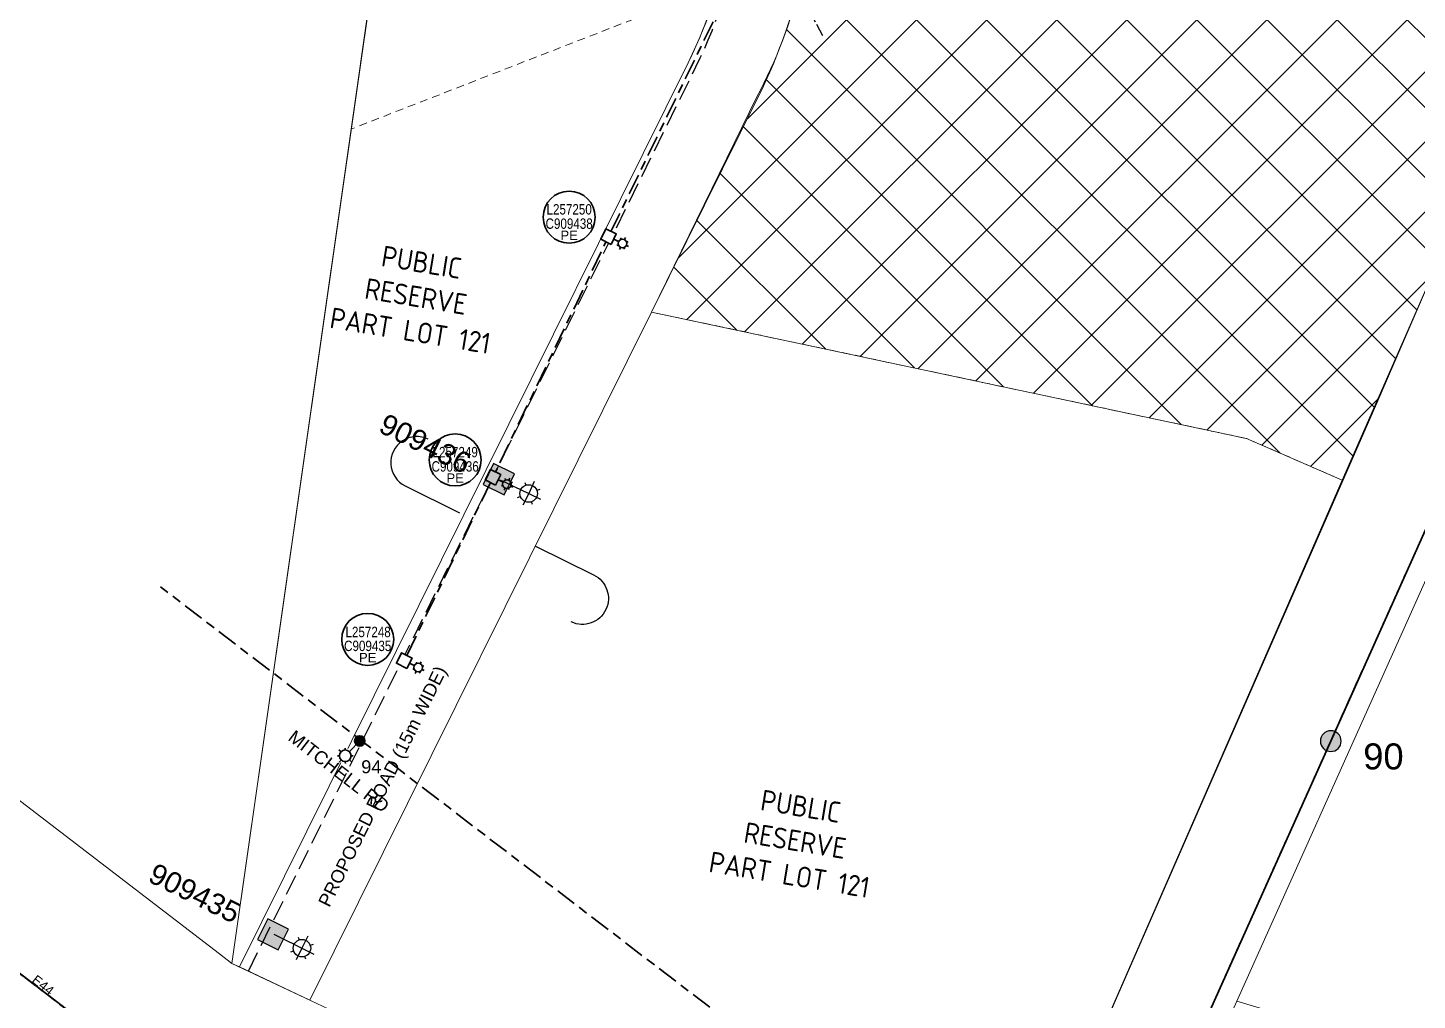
# Model space of a CAD drawing. Header units: metres. Extents: x 301573 to 309518, y 6281168 to 6284857.
# Drawn here: x 302623.2 to 302890.3, y 6282472.7 to 6282659.7 of the extents above; entities that cross this region are included whole.
import ezdxf
from ezdxf.enums import TextEntityAlignment as Align

# ---------------------------------------------------------------- set-up
doc = ezdxf.new("R2010")
doc.units = ezdxf.units.M
for name, pattern in [('Cable Exist OH', [1, 1, 0]), ('Cable Exist UG', [8.2, 4, -1.2, 1.8, -1.2]), ('Dash', [5, 3, -2]), ('DOT', [6.35, 0, -6.35]), ('IE Trench LV', [5.5, 4, -1.5]), ('PHANTOMX2', [5, 2.5, -0.5, 0.5, -0.5, 0.5, -0.5])]:
    doc.linetypes.add(name, pattern=pattern)
doc.layers.get('0').update_dxf_attribs({"color": 6})
doc.layers.add('_User Miscellaneous2', color=31, linetype='Continuous', lineweight=13, transparency=0.3)
doc.layers.add('_User Miscellaneous8', color=63, linetype='Continuous', lineweight=13, transparency=0.6)
for name, color, linetype, lineweight in [('_User_HV_Exist', 1, 'Continuous', 35), ('_User_LV_Exist', 5, 'Continuous', 35), ('_User_SL_Exist', 4, 'Continuous', 35), ('Cadastre Developer_SP_NEW', 70, 'Continuous', 15), ('Cadastre Land Parcels_SP_EXT', 95, 'Continuous', 15), ('Cadastre Roads_SP_EXT', 46, 'Continuous', 15), ('Cadastre Roads_SP_NEW', 42, 'Continuous', 15), ('Mains_HV_EXT', 13, 'Continuous', 25), ('Mains_LV_EXT', 163, 'Continuous', 25)]:
    doc.layers.add(name, color=color, linetype=linetype, lineweight=lineweight)
for name, color, linetype in [('Equip_SP_SL_EXT', 7, 'Continuous'), ('Notes', 7, 'Continuous'), ('OH_Details_SP_MISC', 7, 'Continuous'), ('Services_SP_NEW', 2, 'PHANTOMX2'), ('Services_SP_NEW_UG', 2, 'PHANTOMX2'), ('SupportsOH_SP_TR_HV_LV_SL_EXT', 7, 'Continuous'), ('SupportsUG_SP_LV_SL_NEW', 2, 'Continuous'), ('Trench_SP_NEW', 2, 'Continuous')]:
    doc.layers.add(name, color=color, linetype=linetype)
doc.styles.add('DevPlan', font='isocp.shx', dxfattribs={"height": 2})
doc.styles.add('ieISOCP', font='arial.ttf', dxfattribs={"height": 1.5})
doc.styles.add('POLE_LABEL', font='arial.ttf', dxfattribs={"height": 2})
doc.styles.add('SL_LABEL', font='arial.ttf', dxfattribs={"height": 2})
doc.styles.get("Standard").update_dxf_attribs({"font": 'arial.ttf'})

# ---------------------------------------------------------------- blocks, each defined once
blk = doc.blocks.new('POLE_EXT')
blk.add_hatch(color=256).paths.add_polyline_path([(-1, 0, 1), (1, 0, 1)])
blk.add_lwpolyline([(-1, 0, 1), (1, 0, 1)], format="xyb", close=True)
at = {"flags": 8}
blk.add_attdef('pNumber', text='', height=2, dxfattribs=at).set_placement((3, 2.5), align=Align.MIDDLE_CENTER)
at = {"style": 'POLE_LABEL', "flags": 9}
for tag, p in [('STRUCTURE_PLANT_NUMBER', (1.35, 0.03)), ('STREET_CODE', (1.35, -0.2))]:
    blk.add_attdef(tag, text='', height=0.2, dxfattribs=at).set_placement(p, align=Align.MIDDLE_LEFT)
at = {"flags": 9}
for tag, p in [('OWNED_BY', (1.35, -0.4)), ('SPECIAL_USE', (1.35, -0.8)), ('STATE', (1.35, -1)), ('cLV', (1.35, -1.4)), ('PARENT', (1.35, -0.6)), ('USAGE', (1.35, -1.2)), ('hDepth', (1.35, -1.6)), ('hDia', (1.35, -1.8)), ('cHV', (1.35, -2)), ('LBRACKET', (1.35, -2.2)), ('LExisting', (1.35, -2.4)), ('LANTNUMBER', (1.35, -2.6)), ('cLinedev', (1.35, -3.4)), ('pExisting', (1.35, -3.8)), ('LOther', (1.35, -2.8)), ('LRemove', (1.35, -3)), ('LEGEND', (1.35, -3.2)), ('LOCATION', (1.35, -3.6)), ('PFNUMBER', (1.35, -4)), ('pFooting', (1.35, -4.4)), ('pNew', (1.35, -4.6)), ('pRelocate', (1.35, -5)), ('pRemove', (1.35, -5.2)), ('pReplace', (1.35, -5.4)), ('NEWPFNUMBER', (1.35, -4.2)), ('pStay', (1.35, -5.6)), ('pType', (1.35, -5.8)), ('cspan', (1.35, -6)), ('STREETNAME', (1.35, -6.2)), ('SUBURB', (1.35, -6.4)), ('NOTES', (1.35, -6.6)), ('OPERATED_BY', (1.36, -7.01)), ('MAINTAINED_BY', (1.36, -6.81))]:
    blk.add_attdef(tag, text='', height=0.2, dxfattribs=at).set_placement(p, align=Align.MIDDLE_LEFT)
at = {"flags": 1}
blk.add_attdef('Z', (1.35, -7.33), '', height=0.2, dxfattribs=at)
blk = doc.blocks.new('*U270')
at = {"layer": 'Notes'}
h = blk.add_hatch(color=256, dxfattribs=at)
h.dxf.hatch_style = 1
h.paths.add_polyline_path([(-1.16, 1.14), (-1.16, -1.14), (1.12, -1.14), (1.12, 1.14)])
blk.add_lwpolyline([(-1.12, 1.12), (-1.12, -1.12), (1.12, -1.12), (1.12, 1.12)], close=True)
at = {"width": 0.9, "flags": 8}
blk.add_attdef('ASSET_NUM', text='', height=1.5, dxfattribs=at).set_placement((3.25, -15.05), align=Align.MIDDLE_LEFT)
at = {"flags": 1}
blk.add_attdef('Z', (-1.51, -17.91), '', height=0.15, rotation=270, dxfattribs=at)
at = {"flags": 9}
for tag, p in [('NOTES', (-1.25, -17.91)), ('SUBURB', (-1.1, -17.91)), ('STREETNAME', (-0.95, -17.91)), ('LOCATION', (-0.8, -17.91)), ('LEGEND', (-0.65, -17.91)), ('USAGE', (-0.5, -17.91)), ('STATE', (-0.35, -17.91)), ('OWNED_BY', (-0.2, -17.91)), ('COLUMN_TYPE', (-0.05, -17.91)), ('STREET_CODE', (0.1, -17.91)), ('STRUCTURE_PLANT_NUMBER', (0.27, -17.91))]:
    blk.add_attdef(tag, text='', height=0.15, rotation=270, dxfattribs=at).set_placement(p, align=Align.MIDDLE_LEFT)
blk = doc.blocks.new('*U271')
at = {"layer": 'Notes'}
h = blk.add_hatch(color=256, dxfattribs=at)
h.dxf.hatch_style = 1
h.paths.add_polyline_path([(-1.16, 1.14), (-1.16, -1.14), (1.12, -1.14), (1.12, 1.14)])
blk.add_lwpolyline([(-1.12, 1.12), (-1.12, -1.12), (1.12, -1.12), (1.12, 1.12)], close=True)
at = {"width": 0.9, "flags": 8}
blk.add_attdef('ASSET_NUM', text='', height=1.5, dxfattribs=at).set_placement((3.5, -0.38), align=Align.MIDDLE_LEFT)
at = {"flags": 1}
blk.add_attdef('Z', (-1.26, -3.24), '', height=0.15, rotation=270, dxfattribs=at)
at = {"flags": 9}
for tag, p in [('NOTES', (-1, -3.24)), ('SUBURB', (-0.85, -3.24)), ('STREETNAME', (-0.7, -3.24)), ('LOCATION', (-0.55, -3.24)), ('LEGEND', (-0.4, -3.24)), ('USAGE', (-0.25, -3.24)), ('STATE', (-0.1, -3.24)), ('OWNED_BY', (0.05, -3.24)), ('COLUMN_TYPE', (0.2, -3.24)), ('STREET_CODE', (0.35, -3.24)), ('STRUCTURE_PLANT_NUMBER', (0.52, -3.24))]:
    blk.add_attdef(tag, text='', height=0.15, rotation=270, dxfattribs=at).set_placement(p, align=Align.MIDDLE_LEFT)
blk = doc.blocks.new('*U258')
at = {"width": 0.9, "flags": 8}
blk.add_attdef('ASSET_NUM', text='', height=1.5, dxfattribs=at).set_placement((-5.54, -87.58), align=Align.MIDDLE_LEFT)
at = {"flags": 1}
blk.add_attdef('Z', (-10.31, -90.44), '', height=0.15, rotation=270, dxfattribs=at)
at = {"flags": 9}
for tag, p in [('NOTES', (-10.04, -90.44)), ('SUBURB', (-9.89, -90.44)), ('STREETNAME', (-9.74, -90.44)), ('LOCATION', (-9.59, -90.44)), ('LEGEND', (-9.44, -90.44)), ('USAGE', (-9.29, -90.44)), ('STATE', (-9.14, -90.44)), ('OWNED_BY', (-8.99, -90.44)), ('COLUMN_TYPE', (-8.84, -90.44)), ('STREET_CODE', (-8.69, -90.44)), ('STRUCTURE_PLANT_NUMBER', (-8.52, -90.44))]:
    blk.add_attdef(tag, text='', height=0.15, rotation=270, dxfattribs=at).set_placement(p, align=Align.MIDDLE_LEFT)
at = {"ltscale": 10}
blk.add_wipeout([(-1.12, -1.12), (-1.12, 1.12), (1.12, 1.12), (1.12, -1.12)], dxfattribs=at)
blk.add_lwpolyline([(-1.12, 1.12), (-1.12, -1.12), (1.12, -1.12), (1.12, 1.12)], close=True)
blk = doc.blocks.new('*U282')
at = {"flags": 9}
for tag, p in [('LANTNUMBER', (-1.4, 2.6)), ('LOUTREACH', (-1.4, 2.2)), ('LOUTREACHVOCAB', (-1.4, 2)), ('LRATECODE', (-1.4, 1.8)), ('LREMOVE', (-1.4, 1.6)), ('LREPLACE', (-1.4, 1.4)), ('LTYPE', (-1.4, 1.2)), ('LTYPEVOCAB', (-1.4, 1)), ('LEGEND', (-1.4, 0.8)), ('SUBURB', (-1.4, 0.6)), ('STREETNAME', (-1.4, 0.4)), ('LOCATION', (-1.4, 0.2)), ('LNEW', (-6.4, 0)), ('LMASTVOCAB', (-6.2, 0)), ('LMAST', (-6, 0)), ('LLAMPVOCAB', (-5.8, 0)), ('LLAMP', (-5.6, 0)), ('LEXIST', (-5.4, 0)), ('LCHARGE3PERCENT', (-5.2, 0)), ('LCHARGE3', (-5, 0)), ('LCHARGE2PERCENT', (-4.8, 0)), ('LCHARGE2', (-4.6, 0)), ('LCHARGE1PERCENT', (-4.4, 0)), ('LCHARGE1', (-4.2, 0)), ('LCATEGORY', (-4, 0)), ('LBRACKETVOCAB', (-3.8, 0)), ('LBRACKET', (-3.6, 0)), ('LKINGHEIGHT', (-3.4, 0)), ('CREPLACE', (-3.2, 0)), ('CREMOVE', (-3, 0)), ('CNUMBER', (-2.8, 0)), ('CNEW', (-2.6, 0)), ('CEXIST', (-2.4, 0)), ('USAGE', (-2.2, 0)), ('STATE', (-2, 0)), ('OWNED_BY', (-1.8, 0)), ('ORIENTATION', (-1.6, 0)), ('OPERATING_VOLTAGE', (-1.4, 0)), ('MAINTAINED_BY', (-1.4, -0.66)), ('NOTES', (-1.4, 0)), ('NO_PHASES', (-1.2, 0)), ('LANTERN_TYPE', (-1, 0)), ('LANTERN_PURPOSE', (-0.8, 0)), ('CONTROL_TYPE', (-0.6, 0)), ('CONSTRUCTED_VOLTAGE', (-0.4, 0))]:
    blk.add_attdef(tag, text='', height=0.2, rotation=270, dxfattribs=at).set_placement(p, align=Align.MIDDLE_LEFT)
at = {"style": 'SL_LABEL', "flags": 8}
blk.add_attdef('ASSET_NUM', text='', height=1, dxfattribs=at).set_placement((7, 1), align=Align.MIDDLE_LEFT)
for tag, p, height, flags in [('OPERATED_BY', (-1.4, -0.41), 0.2, 9), ('Z', (0, 0), 0.001, 1)]:
    blk.add_attdef(tag, p, '', height=height, rotation=270, dxfattribs=dict(flags=flags))
at = {"style": 'SL_LABEL', "flags": 9}
blk.add_attdef('STREET_CODE', text='', height=0.001, rotation=270, dxfattribs=at).set_placement((0, 0), align=Align.MIDDLE_LEFT)
at = {"flags": 8}
blk.add_attdef('LNUMBER', text='', height=1, dxfattribs=at).set_placement((7, -1), align=Align.MIDDLE_LEFT)
blk.add_wipeout([(-152.17, -305.23), (-153.2, -305.9), (-154.43, -305.99), (-155.1, -304.96), (-155.19, -303.73), (-154.16, -303.06), (-152.93, -302.97), (-152.26, -304)])
for p, q in [((-157.26, -302.7), (-154.69, -303.98)), ((-155.1, -304.96), (-154.74, -304.84)), ((-154.18, -305.49), (-154.43, -305.99)), ((-154.16, -303.06), (-154.04, -303.41)), ((-153.2, -305.9), (-153.32, -305.55)), ((-152.93, -302.97), (-153.18, -303.47)), ((-152.67, -304.98), (-152.17, -305.23)), ((-152.26, -304), (-152.61, -304.12))]:
    blk.add_line(p, q)
blk.add_circle((-153.68, -304.48), 1.12)
blk = doc.blocks.new('*U257')
at = {"width": 0.9, "flags": 8}
blk.add_attdef('ASSET_NUM', text='', height=1.5, dxfattribs=at).set_placement((3.5, -0.38), align=Align.MIDDLE_LEFT)
at = {"flags": 1}
blk.add_attdef('Z', (-1.26, -3.24), '', height=0.15, rotation=270, dxfattribs=at)
at = {"flags": 9}
for tag, p in [('NOTES', (-1, -3.24)), ('SUBURB', (-0.85, -3.24)), ('STREETNAME', (-0.7, -3.24)), ('LOCATION', (-0.55, -3.24)), ('LEGEND', (-0.4, -3.24)), ('USAGE', (-0.25, -3.24)), ('STATE', (-0.1, -3.24)), ('OWNED_BY', (0.05, -3.24)), ('COLUMN_TYPE', (0.2, -3.24)), ('STREET_CODE', (0.35, -3.24)), ('STRUCTURE_PLANT_NUMBER', (0.52, -3.24))]:
    blk.add_attdef(tag, text='', height=0.15, rotation=270, dxfattribs=at).set_placement(p, align=Align.MIDDLE_LEFT)
at = {"ltscale": 10}
blk.add_wipeout([(-1.12, -1.12), (-1.12, 1.12), (1.12, 1.12), (1.12, -1.12)], dxfattribs=at)
blk.add_lwpolyline([(-1.12, 1.12), (-1.12, -1.12), (1.12, -1.12), (1.12, 1.12)], close=True)
blk = doc.blocks.new('*U256')
at = {"width": 0.9, "flags": 8}
blk.add_attdef('ASSET_NUM', text='', height=1.5, dxfattribs=at).set_placement((3.25, -15.05), align=Align.MIDDLE_LEFT)
at = {"flags": 1}
blk.add_attdef('Z', (-1.51, -17.91), '', height=0.15, rotation=270, dxfattribs=at)
at = {"flags": 9}
for tag, p in [('NOTES', (-1.25, -17.91)), ('SUBURB', (-1.1, -17.91)), ('STREETNAME', (-0.95, -17.91)), ('LOCATION', (-0.8, -17.91)), ('LEGEND', (-0.65, -17.91)), ('USAGE', (-0.5, -17.91)), ('STATE', (-0.35, -17.91)), ('OWNED_BY', (-0.2, -17.91)), ('COLUMN_TYPE', (-0.05, -17.91)), ('STREET_CODE', (0.1, -17.91)), ('STRUCTURE_PLANT_NUMBER', (0.27, -17.91))]:
    blk.add_attdef(tag, text='', height=0.15, rotation=270, dxfattribs=at).set_placement(p, align=Align.MIDDLE_LEFT)
at = {"ltscale": 10}
blk.add_wipeout([(-1.12, -1.12), (-1.12, 1.12), (1.12, 1.12), (1.12, -1.12)], dxfattribs=at)
blk.add_lwpolyline([(-1.12, 1.12), (-1.12, -1.12), (1.12, -1.12), (1.12, 1.12)], close=True)
blk = doc.blocks.new('*U283')
at = {"flags": 9}
for tag, p in [('LANTNUMBER', (-1.4, 2.6)), ('LOUTREACH', (-1.4, 2.2)), ('LOUTREACHVOCAB', (-1.4, 2)), ('LRATECODE', (-1.4, 1.8)), ('LREMOVE', (-1.4, 1.6)), ('LREPLACE', (-1.4, 1.4)), ('LTYPE', (-1.4, 1.2)), ('LTYPEVOCAB', (-1.4, 1)), ('LEGEND', (-1.4, 0.8)), ('SUBURB', (-1.4, 0.6)), ('STREETNAME', (-1.4, 0.4)), ('LOCATION', (-1.4, 0.2)), ('LNEW', (-6.4, 0)), ('LMASTVOCAB', (-6.2, 0)), ('LMAST', (-6, 0)), ('LLAMPVOCAB', (-5.8, 0)), ('LLAMP', (-5.6, 0)), ('LEXIST', (-5.4, 0)), ('LCHARGE3PERCENT', (-5.2, 0)), ('LCHARGE3', (-5, 0)), ('LCHARGE2PERCENT', (-4.8, 0)), ('LCHARGE2', (-4.6, 0)), ('LCHARGE1PERCENT', (-4.4, 0)), ('LCHARGE1', (-4.2, 0)), ('LCATEGORY', (-4, 0)), ('LBRACKETVOCAB', (-3.8, 0)), ('LBRACKET', (-3.6, 0)), ('LKINGHEIGHT', (-3.4, 0)), ('CREPLACE', (-3.2, 0)), ('CREMOVE', (-3, 0)), ('CNUMBER', (-2.8, 0)), ('CNEW', (-2.6, 0)), ('CEXIST', (-2.4, 0)), ('USAGE', (-2.2, 0)), ('STATE', (-2, 0)), ('OWNED_BY', (-1.8, 0)), ('ORIENTATION', (-1.6, 0)), ('OPERATING_VOLTAGE', (-1.4, 0)), ('MAINTAINED_BY', (-1.4, -0.66)), ('NOTES', (-1.4, 0)), ('NO_PHASES', (-1.2, 0)), ('LANTERN_TYPE', (-1, 0)), ('LANTERN_PURPOSE', (-0.8, 0)), ('CONTROL_TYPE', (-0.6, 0)), ('CONSTRUCTED_VOLTAGE', (-0.4, 0))]:
    blk.add_attdef(tag, text='', height=0.2, rotation=270, dxfattribs=at).set_placement(p, align=Align.MIDDLE_LEFT)
at = {"style": 'SL_LABEL', "flags": 8}
blk.add_attdef('ASSET_NUM', text='', height=1, dxfattribs=at).set_placement((7, 1), align=Align.MIDDLE_LEFT)
for tag, p, height, flags in [('OPERATED_BY', (-1.4, -0.41), 0.2, 9), ('Z', (0, 0), 0.001, 1)]:
    blk.add_attdef(tag, p, '', height=height, rotation=270, dxfattribs=dict(flags=flags))
at = {"style": 'SL_LABEL', "flags": 9}
blk.add_attdef('STREET_CODE', text='', height=0.001, rotation=270, dxfattribs=at).set_placement((0, 0), align=Align.MIDDLE_LEFT)
at = {"flags": 8}
blk.add_attdef('LNUMBER', text='', height=1, dxfattribs=at).set_placement((7, -1), align=Align.MIDDLE_LEFT)
blk.add_wipeout([(-152.17, -305.23), (-153.2, -305.9), (-154.43, -305.99), (-155.1, -304.96), (-155.19, -303.73), (-154.16, -303.06), (-152.93, -302.97), (-152.26, -304)])
for p, q in [((-157.26, -302.7), (-154.69, -303.98)), ((-155.1, -304.96), (-154.74, -304.84)), ((-154.18, -305.49), (-154.43, -305.99)), ((-154.16, -303.06), (-154.04, -303.41)), ((-153.2, -305.9), (-153.32, -305.55)), ((-152.93, -302.97), (-153.18, -303.47)), ((-152.67, -304.98), (-152.17, -305.23)), ((-152.26, -304), (-152.61, -304.12))]:
    blk.add_line(p, q)
blk.add_circle((-153.68, -304.48), 1.12)
blk = doc.blocks.new('*U280')
at = {"flags": 9}
for tag, p in [('LANTNUMBER', (-1.4, 2.6)), ('LOUTREACH', (-1.4, 2.2)), ('LOUTREACHVOCAB', (-1.4, 2)), ('LRATECODE', (-1.4, 1.8)), ('LREMOVE', (-1.4, 1.6)), ('LREPLACE', (-1.4, 1.4)), ('LTYPE', (-1.4, 1.2)), ('LTYPEVOCAB', (-1.4, 1)), ('LEGEND', (-1.4, 0.8)), ('SUBURB', (-1.4, 0.6)), ('STREETNAME', (-1.4, 0.4)), ('LOCATION', (-1.4, 0.2)), ('LNEW', (-6.4, 0)), ('LMASTVOCAB', (-6.2, 0)), ('LMAST', (-6, 0)), ('LLAMPVOCAB', (-5.8, 0)), ('LLAMP', (-5.6, 0)), ('LEXIST', (-5.4, 0)), ('LCHARGE3PERCENT', (-5.2, 0)), ('LCHARGE3', (-5, 0)), ('LCHARGE2PERCENT', (-4.8, 0)), ('LCHARGE2', (-4.6, 0)), ('LCHARGE1PERCENT', (-4.4, 0)), ('LCHARGE1', (-4.2, 0)), ('LCATEGORY', (-4, 0)), ('LBRACKETVOCAB', (-3.8, 0)), ('LBRACKET', (-3.6, 0)), ('LKINGHEIGHT', (-3.4, 0)), ('CREPLACE', (-3.2, 0)), ('CREMOVE', (-3, 0)), ('CNUMBER', (-2.8, 0)), ('CNEW', (-2.6, 0)), ('CEXIST', (-2.4, 0)), ('USAGE', (-2.2, 0)), ('STATE', (-2, 0)), ('OWNED_BY', (-1.8, 0)), ('ORIENTATION', (-1.6, 0)), ('OPERATING_VOLTAGE', (-1.4, 0)), ('MAINTAINED_BY', (-1.4, -0.66)), ('NOTES', (-1.4, 0)), ('NO_PHASES', (-1.2, 0)), ('LANTERN_TYPE', (-1, 0)), ('LANTERN_PURPOSE', (-0.8, 0)), ('CONTROL_TYPE', (-0.6, 0)), ('CONSTRUCTED_VOLTAGE', (-0.4, 0))]:
    blk.add_attdef(tag, text='', height=0.2, rotation=270, dxfattribs=at).set_placement(p, align=Align.MIDDLE_LEFT)
at = {"style": 'SL_LABEL', "flags": 8}
blk.add_attdef('ASSET_NUM', text='', height=1, dxfattribs=at).set_placement((7, 1), align=Align.MIDDLE_LEFT)
for tag, p, height, flags in [('OPERATED_BY', (-1.4, -0.41), 0.2, 9), ('Z', (0, 0), 0.001, 1)]:
    blk.add_attdef(tag, p, '', height=height, rotation=270, dxfattribs=dict(flags=flags))
at = {"style": 'SL_LABEL', "flags": 9}
blk.add_attdef('STREET_CODE', text='', height=0.001, rotation=270, dxfattribs=at).set_placement((0, 0), align=Align.MIDDLE_LEFT)
at = {"flags": 8}
blk.add_attdef('LNUMBER', text='', height=1, dxfattribs=at).set_placement((7, -1), align=Align.MIDDLE_LEFT)
blk.add_wipeout([(-7.66, 5.79), (-7.98, 6.98), (-7.69, 8.18), (-6.5, 8.5), (-5.3, 8.21), (-4.98, 7.02), (-5.27, 5.82), (-6.46, 5.5)])
for p, q in [((-7.29, 7.79), (-7.69, 8.18)), ((-6.5, 8.5), (-6.49, 8.12)), ((-3.69, 9.86), (-5.69, 7.8)), ((-7.98, 6.98), (-7.61, 6.99)), ((-7.27, 6.19), (-7.66, 5.79)), ((-6.46, 5.5), (-6.47, 5.87)), ((-5.27, 5.82), (-5.68, 6.21)), ((-4.98, 7.02), (-5.36, 7.01))]:
    blk.add_line(p, q)
blk.add_circle((-6.48, 7), 1.12)
blk = doc.blocks.new('*U190')
at = {"ltscale": 0.1}
blk.add_circle((0, 0), 5, dxfattribs=at)
at = {"insert": (0, -2.6), "char_height": 1.8, "attachment_point": 2}
blk.add_mtext('PE', dxfattribs=at)
at = {"width": 0.8}
blk.add_attdef('SNUMBER', text='', height=1.8, dxfattribs=at).set_placement((0, 0.5), align=Align.CENTER)
at = {"flags": 1}
blk.add_attdef('Z', (0, 0), '', height=0.2, dxfattribs=at)
at = {"width": 0.8}
blk.add_attdef('CNUMBER', text='', height=1.8, dxfattribs=at).set_placement((0, -0.25), align=Align.TOP_CENTER)
blk = doc.blocks.new('*U249')
at = {"flags": 9}
for tag, p in [('LRATECODE', (-7.4, 0)), ('LOUTREACHVOCAB', (-7.2, 0)), ('LOUTREACH', (-7, 0)), ('LANTNUMBER', (-6.6, 0)), ('LNEW', (-6.4, 0)), ('LMASTVOCAB', (-6.2, 0)), ('LMAST', (-6, 0)), ('LLAMPVOCAB', (-5.8, 0)), ('LLAMP', (-5.6, 0)), ('LEXIST', (-5.4, 0)), ('LCHARGE3PERCENT', (-5.2, 0)), ('LCHARGE3', (-5, 0)), ('LCHARGE2PERCENT', (-4.8, 0)), ('LCHARGE2', (-4.6, 0)), ('LCHARGE1PERCENT', (-4.4, 0)), ('LCHARGE1', (-4.2, 0)), ('LCATEGORY', (-4, 0)), ('LBRACKETVOCAB', (-3.8, 0)), ('LBRACKET', (-3.6, 0)), ('LKINGHEIGHT', (-3.4, 0)), ('CREPLACE', (-3.2, 0)), ('CREMOVE', (-3, 0)), ('CNUMBER', (-2.8, 0)), ('CNEW', (-2.6, 0)), ('CEXIST', (-2.4, 0)), ('USAGE', (-2.2, 0)), ('STATE', (-2, 0)), ('OWNED_BY', (-1.8, 0)), ('ORIENTATION', (-1.6, 0)), ('OPERATING_VOLTAGE', (-1.4, 0)), ('NO_PHASES', (-1.2, 0)), ('LANTERN_TYPE', (-1, 0)), ('LANTERN_PURPOSE', (-0.8, 0)), ('CONTROL_TYPE', (-0.6, 0)), ('CONSTRUCTED_VOLTAGE', (-0.4, 0))]:
    blk.add_attdef(tag, text='', height=0.001, rotation=270, dxfattribs=at).set_placement(p, align=Align.MIDDLE_LEFT)
at = {"style": 'SL_LABEL', "flags": 9}
blk.add_attdef('STREET_CODE', text='', height=0.001, rotation=270, dxfattribs=at).set_placement((0, 0), align=Align.MIDDLE_LEFT)
at = {"flags": 1}
blk.add_attdef('Z', (0, 0), '', height=0.001, rotation=270, dxfattribs=at)
at = {"width": 0.9}
blk.add_attdef('LNUMBER', text='', height=1, dxfattribs=at).set_placement((7, -1), align=Align.MIDDLE_LEFT)
at = {"flags": 9}
for tag, p in [('LREMOVE', (0, -7.6)), ('LREPLACE', (0, -7.8)), ('LTYPE', (0, -8)), ('LTYPEVOCAB', (0, -8.2)), ('LEGEND', (0, -8.4)), ('SUBURB', (0, -8.6)), ('STREETNAME', (0, -8.8)), ('LOCATION', (0, -9)), ('NOTES', (0, -9.2)), ('MAINTAINED_BY', (0, -9.86))]:
    blk.add_attdef(tag, text='', height=0.001, dxfattribs=at).set_placement(p, align=Align.MIDDLE_LEFT)
blk.add_attdef('OPERATED_BY', (0, -9.61), '', height=0.001, dxfattribs=at)
blk.add_wipeout([(-1.03, 7.58), (-2.05, 6.89), (-3.28, 6.79), (-3.97, 7.81), (-4.08, 9.04), (-3.05, 9.72), (-1.83, 9.83), (-1.14, 8.81)])
for p, q in [((-6.16, 10.03), (-2.55, 8.31)), ((-3.05, 9.72), (-2.93, 9.37)), ((-1.83, 9.83), (-2.55, 8.31)), ((-3.97, 7.81), (-3.62, 7.93)), ((-2.55, 8.31), (-3.28, 6.79)), ((-2.55, 8.31), (-1.03, 7.58)), ((-2.05, 6.89), (-2.18, 7.25)), ((-1.14, 8.81), (-1.49, 8.68))]:
    blk.add_line(p, q)
blk.add_circle((-2.55, 8.31), 1.12)
blk = doc.blocks.new('*U248')
at = {"flags": 9}
for tag, p in [('LRATECODE', (-7.4, 0)), ('LOUTREACHVOCAB', (-7.2, 0)), ('LOUTREACH', (-7, 0)), ('LANTNUMBER', (-6.6, 0)), ('LNEW', (-6.4, 0)), ('LMASTVOCAB', (-6.2, 0)), ('LMAST', (-6, 0)), ('LLAMPVOCAB', (-5.8, 0)), ('LLAMP', (-5.6, 0)), ('LEXIST', (-5.4, 0)), ('LCHARGE3PERCENT', (-5.2, 0)), ('LCHARGE3', (-5, 0)), ('LCHARGE2PERCENT', (-4.8, 0)), ('LCHARGE2', (-4.6, 0)), ('LCHARGE1PERCENT', (-4.4, 0)), ('LCHARGE1', (-4.2, 0)), ('LCATEGORY', (-4, 0)), ('LBRACKETVOCAB', (-3.8, 0)), ('LBRACKET', (-3.6, 0)), ('LKINGHEIGHT', (-3.4, 0)), ('CREPLACE', (-3.2, 0)), ('CREMOVE', (-3, 0)), ('CNUMBER', (-2.8, 0)), ('CNEW', (-2.6, 0)), ('CEXIST', (-2.4, 0)), ('USAGE', (-2.2, 0)), ('STATE', (-2, 0)), ('OWNED_BY', (-1.8, 0)), ('ORIENTATION', (-1.6, 0)), ('OPERATING_VOLTAGE', (-1.4, 0)), ('NO_PHASES', (-1.2, 0)), ('LANTERN_TYPE', (-1, 0)), ('LANTERN_PURPOSE', (-0.8, 0)), ('CONTROL_TYPE', (-0.6, 0)), ('CONSTRUCTED_VOLTAGE', (-0.4, 0))]:
    blk.add_attdef(tag, text='', height=0.001, rotation=270, dxfattribs=at).set_placement(p, align=Align.MIDDLE_LEFT)
at = {"style": 'SL_LABEL', "flags": 9}
blk.add_attdef('STREET_CODE', text='', height=0.001, rotation=270, dxfattribs=at).set_placement((0, 0), align=Align.MIDDLE_LEFT)
at = {"flags": 1}
blk.add_attdef('Z', (0, 0), '', height=0.001, rotation=270, dxfattribs=at)
at = {"width": 0.9}
blk.add_attdef('LNUMBER', text='', height=1, dxfattribs=at).set_placement((7, -1), align=Align.MIDDLE_LEFT)
at = {"flags": 9}
for tag, p in [('LREMOVE', (0, -7.6)), ('LREPLACE', (0, -7.8)), ('LTYPE', (0, -8)), ('LTYPEVOCAB', (0, -8.2)), ('LEGEND', (0, -8.4)), ('SUBURB', (0, -8.6)), ('STREETNAME', (0, -8.8)), ('LOCATION', (0, -9)), ('NOTES', (0, -9.2)), ('MAINTAINED_BY', (0, -9.86))]:
    blk.add_attdef(tag, text='', height=0.001, dxfattribs=at).set_placement(p, align=Align.MIDDLE_LEFT)
blk.add_attdef('OPERATED_BY', (0, -9.61), '', height=0.001, dxfattribs=at)
blk.add_wipeout([(-1.07, 7.5), (-2.1, 6.83), (-3.33, 6.74), (-4, 7.78), (-4.09, 9), (-3.06, 9.68), (-1.83, 9.77), (-1.16, 8.73)])
for p, q in [((-6.16, 10.03), (-2.58, 8.25)), ((-3.06, 9.68), (-2.94, 9.32)), ((-1.83, 9.77), (-2.58, 8.25)), ((-4, 7.78), (-3.65, 7.9)), ((-2.58, 8.25), (-3.33, 6.74)), ((-2.58, 8.25), (-1.07, 7.5)), ((-2.1, 6.83), (-2.22, 7.19)), ((-1.16, 8.73), (-1.52, 8.61))]:
    blk.add_line(p, q)
blk.add_circle((-2.58, 8.25), 1.12)
blk = doc.blocks.new('*U288')
at = {"layer": 'Services_SP_NEW_UG', "ltscale": 0.5}
for points in [[(-1.5, 0), (2, 5)], [(2, -5), (-1.5, 0)]]:
    blk.add_lwpolyline(points, dxfattribs=at)

msp = doc.modelspace()

# ---------------------------------------------------------------- hatches: boundary and pattern name
at = {"layer": '_User Miscellaneous8', "transparency": 33554559}
h = msp.add_hatch(dxfattribs=at)
h.set_pattern_fill('ANSI37', color=21, scale=3, angle=90)
edge = h.paths.add_edge_path()
edge.add_line((303004.419, 6282814.411), (302971.011, 6282819.925))
edge.add_line((302971.011, 6282819.925), (302937.411, 6282825.399))
edge.add_line((302937.411, 6282825.399), (302925.377, 6282752.88))
edge.add_line((302925.377, 6282752.88), (302891.964, 6282758.425))
edge.add_line((302891.964, 6282758.425), (302903.876, 6282830.974))
edge.add_line((302903.876, 6282830.974), (302897.94, 6282831.952))
edge.add_line((302897.94, 6282831.952), (302886.25, 6282759.395))
edge.add_line((302886.25, 6282759.395), (302849.41, 6282765.331))
edge.add_line((302849.41, 6282765.331), (302841.888, 6282719.958))
edge.add_line((302841.888, 6282719.958), (302780.565, 6282728.671))
edge.add_line((302780.565, 6282728.671), (302773.622, 6282679.138))
edge.add_line((302773.622, 6282679.138), (302772.792, 6282673.218))
edge.add_line((302772.792, 6282673.218), (302771.742, 6282668.599))
edge.add_arc((302664.902, 6282695.235), 110.11, 333.60916, 346.00138, ccw=False)
edge.add_line((302763.537, 6282646.291), (302743.075, 6282605.049))
edge.add_line((302743.075, 6282605.049), (302857.511, 6282580.729))
edge.add_line((302857.511, 6282580.729), (302875.842, 6282572.73))
edge.add_line((302875.842, 6282572.73), (302906.323, 6282642.243))
edge.add_line((302906.323, 6282642.243), (303014.756, 6282735.002))
edge.add_line((303014.756, 6282735.002), (303053.69, 6282781.079))
edge.add_line((303053.69, 6282781.079), (303142.689, 6282923.304))
edge.add_line((303142.689, 6282923.304), (303148.902, 6282933.21))
edge.add_line((303148.902, 6282933.21), (303050.103, 6282926.915))
edge.add_line((303050.103, 6282926.915), (303051.904, 6282863.108))
edge.add_line((303051.904, 6282863.108), (303045.007, 6282813.804))
edge.add_line((303045.007, 6282813.804), (303038.256, 6282808.837))
edge.add_line((303038.256, 6282808.837), (303004.419, 6282814.411))

# ---------------------------------------------------------------- linework, layer by layer
at = {"layer": '_User Miscellaneous2', "linetype": 'Dash', "ltscale": 0.5}
for p, q in [((302755.9, 6282667.705), (302685.321, 6282640.238)), ((302743.075, 6282605.049), (302857.511, 6282580.729)), ((302857.511, 6282580.729), (302875.842, 6282572.73))]:
    msp.add_line(p, q, dxfattribs=at)
at = {"layer": '_User_HV_Exist', "linetype": 'Continuous', "flags": 128}
msp.add_lwpolyline([(303090.412, 6282805.579), (303054.011, 6282751.9), (302984.267, 6282683.129), (302921.167, 6282628.654), (302897.856, 6282576.648), (302873.649, 6282522.553), (302841.231, 6282450.227), (302803.232, 6282365.445), (302869.384, 6282315.181), (302918.543, 6282302.547)], dxfattribs=at)
at = {"layer": '_User_LV_Exist', "linetype": 'Cable Exist UG', "flags": 128}
msp.add_lwpolyline([(302762.756, 6282365.241), (302844.504, 6282428.907), (302787.884, 6282445.646), (302687.353, 6282522.623), (302648.687, 6282552.229)], dxfattribs=at)
at = {"layer": '_User_LV_Exist', "color": 30, "linetype": 'Cable Exist UG', "flags": 128}
msp.add_lwpolyline([(302721.484, 6282301.779), (302803.232, 6282365.445), (302746.612, 6282382.185), (302646.081, 6282459.161), (302607.415, 6282488.767)], dxfattribs=at)
at = {"layer": 'Cadastre Developer_SP_NEW'}
for p, q in [((302685.321, 6282640.238), (302695.611, 6282711.753)), ((302662.409, 6282479.811), (302685.321, 6282640.238)), ((302875.842, 6282572.73), (302805.788, 6282412.192)), ((302663.858, 6282479.129), (302662.409, 6282479.811))]:
    msp.add_line(p, q, dxfattribs=at)
at = {"layer": 'Cadastre Developer_SP_NEW', "color": 6, "lineweight": 0, "flags": 128}
msp.add_lwpolyline([(302782.381, 6282670.16), (302807.985, 6282675.589), (302810.165, 6282696.564), (302838.858, 6282701.681), (302871.228, 6282707.461), (302918.659, 6282721.354), (302958.983, 6282747.304), (303004.355, 6282776.503), (303029.329, 6282810.307), (303038.256, 6282808.837), (303045.007, 6282813.804), (303047.136, 6282829.025), (303048.447, 6282838.394), (303142.704, 6282923.318), (303053.69, 6282781.079), (303014.756, 6282735.002), (302906.323, 6282642.243), (302875.842, 6282572.73), (302857.48, 6282580.721), (302743.075, 6282605.049), (302763.307, 6282646.415, 0.0650729), (302771.742, 6282668.599)], format="xyb", close=True, dxfattribs=at)
at = {"layer": 'Cadastre Developer_SP_NEW'}
msp.add_arc((302667.237, 6282694.068), 92.5, 333.61273, 342.48759, dxfattribs=at)
at = {"layer": 'Cadastre Land Parcels_SP_EXT', "linetype": 'Continuous'}
for points in [[(302693.017, 6282693.742), (302581.224, 6282710.85), (302558.023, 6282559.824), (302660.063, 6282481.625), (302662.409, 6282479.81), (302693.017, 6282693.742)], [(303129.929, 6282507.291), (302900.013, 6282571.583), (302886.931, 6282542.398), (302855.617, 6282472.532), (302888.566, 6282462.69), (303067.691, 6282409.181), (303003.144, 6282284.927), (303013.088, 6282282.371), (303129.929, 6282507.291)]]:
    msp.add_lwpolyline(points, close=True, dxfattribs=at)
at = {"layer": 'Cadastre Roads_SP_EXT', "linetype": 'Continuous'}
msp.add_lwpolyline([(302956.285, 6282684.511), (302906.04, 6282641.934), (302882.482, 6282587.522), (302805.788, 6282412.192), (302791.509, 6282381.094), (302800.783, 6282373.089), (302808.183, 6282366.701), (302855.617, 6282472.532), (302886.931, 6282542.398), (302900.013, 6282571.583), (302924.229, 6282625.612), (302924.455, 6282626.117), (302969.206, 6282664.751)], dxfattribs=at)
at = {"layer": 'Mains_HV_EXT', "linetype": 'Cable Exist OH'}
msp.add_lwpolyline([(302803.232, 6282365.445), (302897.856, 6282576.648), (302921.167, 6282628.654), (302984.267, 6282683.129), (303054.011, 6282751.9), (303099.791, 6282819.418), (303138.422, 6282881.2)], dxfattribs=at)
at = {"layer": 'Mains_LV_EXT', "linetype": 'Cable Exist OH'}
msp.add_lwpolyline([(302601.599, 6282493.22), (302601.6, 6282493.22), (302646.081, 6282459.161), (302746.612, 6282382.185)], dxfattribs=at)
at = {"layer": 'Notes', "linetype": 'Continuous'}
for points in [[(302700.18, 6282580.59, 1), (302695.728, 6282571.625), (302706.161, 6282566.449)], [(302720.757, 6282560.064), (302731.94, 6282554.516, -1), (302727.647, 6282545.474)]]:
    msp.add_lwpolyline(points, format="xyb", dxfattribs=at)
at = {"layer": 'OH_Details_SP_MISC', "color": 30, "linetype": 'Continuous', "flags": 128}
for points in [[(303094.134, 6282811.075), (303054.011, 6282751.9), (302984.267, 6282683.129), (302921.167, 6282628.654), (302897.856, 6282576.648), (302873.649, 6282522.553), (302841.231, 6282450.227), (302803.232, 6282365.445), (302869.384, 6282315.181), (302918.543, 6282302.547)], [(302721.484, 6282301.779), (302803.232, 6282365.445), (302746.612, 6282382.185), (302646.081, 6282459.161), (302607.415, 6282488.767)]]:
    msp.add_lwpolyline(points, dxfattribs=at)

# ---------------------------------------------------------------- block references
at = {"layer": '_User_SL_Exist', "linetype": 'DOT', "ltscale": 10}
ref = msp.add_blockref('*U190', (302727.25, 6282623.302), dxfattribs=at)
ref.add_attrib('SNUMBER', 'L257250', dxfattribs={"layer": '0', "ltscale": 10, "height": 2, "width": 0.8}).set_placement((302727.25, 6282623.802), align=Align.CENTER)
ref.add_attrib('CNUMBER', 'C909438', dxfattribs={"ltscale": 10, "height": 2, "width": 0.8}).set_placement((302727.25, 6282623.052), align=Align.TOP_CENTER)
at = {"layer": '_User_SL_Exist', "linetype": 'Continuous', "xscale": 0.75, "yscale": 0.75, "zscale": 0.75}
for p in [(302852.76, 6282846.6), (302830.553, 6282800.328)]:
    msp.add_blockref('*U282', p, dxfattribs=at)
at = {"layer": '_User_SL_Exist', "linetype": 'DOT', "ltscale": 10}
ref = msp.add_blockref('*U190', (302705.34, 6282576.624), dxfattribs=at)
ref.add_attrib('SNUMBER', 'L257249', dxfattribs={"layer": '0', "ltscale": 10, "height": 2, "width": 0.8}).set_placement((302705.34, 6282577.124), align=Align.CENTER)
ref.add_attrib('CNUMBER', 'C909436', dxfattribs={"ltscale": 10, "height": 2, "width": 0.8}).set_placement((302705.34, 6282576.374), align=Align.TOP_CENTER)
ref = msp.add_blockref('*U190', (302688.522, 6282542.118), dxfattribs=at)
ref.add_attrib('SNUMBER', 'L257248', dxfattribs={"layer": '0', "ltscale": 10, "height": 2, "width": 0.8}).set_placement((302688.605, 6282542.542), align=Align.CENTER)
ref.add_attrib('CNUMBER', 'C909435', dxfattribs={"ltscale": 10, "height": 2, "width": 0.8}).set_placement((302688.522, 6282541.868), align=Align.TOP_CENTER)
at = {"layer": 'Services_SP_NEW', "linetype": 'ByBlock', "xscale": 2, "yscale": 2, "zscale": 2, "rotation": 353.6729076517668}
msp.add_blockref('*U288', (302773.156, 6282668.542), dxfattribs=at)
at = {"layer": 'SupportsOH_SP_TR_HV_LV_SL_EXT'}
ref = msp.add_blockref('POLE_EXT', (302873.649, 6282522.553), dxfattribs=dict(at, xscale=2, yscale=2, zscale=2))
ref.add_attrib('ASSET_NUM', '90', dxfattribs={"layer": '0', "height": 5, "rotation": 359.96793, "style": 'POLE_LABEL'}).set_placement((302879.888, 6282522.117), align=Align.TOP_LEFT)

# ---------------------------------------------------------------- texts
at = {"layer": '_User Miscellaneous2', "char_height": 4, "attachment_point": 5, "rotation": 350.64566, "style": 'DevPlan'}
for insert in [(302697.802, 6282608.046), (302770.682, 6282503.442)]:
    msp.add_mtext('PUBLIC\\PRESERVE\\PPART LOT 121', dxfattribs=dict(at, insert=insert))
at = {"layer": '_User_LV_Exist'}
msp.add_text('MITCHELL RD', height=2.5, rotation=322.298, dxfattribs=at).set_placement((302673.013, 6282522.876))
at = {"layer": 'Mains_LV_EXT'}
msp.add_text('E44', height=1.8, rotation=321.50821, dxfattribs=at).set_placement((302623.807, 6282476.329))
msp.add_text('E44', height=1.8, rotation=321.50821, dxfattribs=at).set_placement((302623.807, 6282476.329))

# ---------------------------------------------------------------- next in the draw order: block references
at = {"layer": '_User_SL_Exist', "linetype": 'Continuous', "xscale": 0.75, "yscale": 0.75, "zscale": 0.75}
msp.add_blockref('*U283', (302813.501, 6282765.058), dxfattribs=at)

# ---------------------------------------------------------------- next in the draw order: linework, layer by layer
at = {"layer": '_User_SL_Exist', "linetype": 'Cable Exist UG', "flags": 128}
msp.add_lwpolyline([(302765.314, 6282691.926), (302757.238, 6282665.67), (302734.814, 6282619.572), (302712.608, 6282573.301), (302695.555, 6282538.03)], dxfattribs=at)
at = {"layer": 'Cadastre Developer_SP_NEW'}
for p, q in [((302750.099, 6282652.958), (302663.858, 6282479.129)), ((302677.431, 6282472.736), (302743.075, 6282605.049))]:
    msp.add_line(p, q, dxfattribs=at)
at = {"layer": 'Cadastre Roads_SP_EXT', "linetype": 'Continuous'}
msp.add_lwpolyline([(302778.89, 6282390.821), (302763.383, 6282402.775), (302683.199, 6282464.095), (302682.036, 6282470.567), (302662.409, 6282479.811), (302660.063, 6282481.625), (302558.023, 6282559.824), (302552.664, 6282563.899), (302547.025, 6282567.991), (302532.87, 6282546.986), (302520.704, 6282528.931), (302567.162, 6282493.344), (302618.168, 6282454.282), (302669.533, 6282414.947), (302741.41, 6282359.913), (302741.895, 6282359.523), (302778.89, 6282390.821)], close=True, dxfattribs=at)
at = {"layer": 'Cadastre Roads_SP_NEW', "linetype": 'Continuous', "flags": 128}
for points in [[(302758.845, 6282681.254, -0.0805643), (302750.099, 6282652.958), (302663.858, 6282479.129)], [(302663.858, 6282479.129), (302677.431, 6282472.736), (302743.075, 6282605.049), (302763.537, 6282646.291, 0.064991), (302772.799, 6282673.266)]]:
    msp.add_lwpolyline(points, format="xyb", dxfattribs=at)
at = {"layer": 'Mains_HV_EXT', "linetype": 'Cable Exist OH'}
msp.add_lwpolyline([(302746.612, 6282382.185), (302453.873, 6282606.328)], dxfattribs=at)
at = {"layer": 'Trench_SP_NEW', "linetype": 'IE Trench LV', "flags": 128}
msp.add_lwpolyline([(302665.594, 6282478.311), (302751.622, 6282652.202, 0.0805643), (302760.529, 6282681.018), (302763.147, 6282699.735)], format="xyb", dxfattribs=at)

# ---------------------------------------------------------------- next in the draw order: texts
at = {"layer": 'Cadastre Roads_SP_NEW', "linetype": 'IE Trench LV', "insert": (302678.897, 6282491.563), "char_height": 2.5, "attachment_point": 1, "rotation": 63.61273, "style": 'ieISOCP'}
msp.add_mtext_dynamic_manual_height_columns('PROPOSED ROAD (15m WIDE)', width=55.26641, gutter_width=7.5, heights=[0], dxfattribs=at)

# ---------------------------------------------------------------- next in the draw order: block references
at = {"layer": '_User_LV_Exist', "linetype": 'Continuous'}
msp.add_blockref('*U280', (302690.691, 6282512.73), dxfattribs=at)
at = {"layer": '_User_SL_Exist', "rotation": 153.6127307376194}
for name, p in [('*U258', (302734.814, 6282619.572)), ('*U256', (302695.555, 6282538.03))]:
    msp.add_blockref(name, p, dxfattribs=at)
at = {"layer": 'Equip_SP_SL_EXT', "linetype": 'Dash', "lineweight": 50, "xscale": 1.5, "yscale": 1.5, "zscale": 1.5}
for name, p in [('*U249', (302723.294, 6282557.707)), ('*U248', (302679.753, 6282470.367))]:
    msp.add_blockref(name, p, dxfattribs=at)

# ---------------------------------------------------------------- next in the draw order: block references
at = {"layer": '_User_LV_Exist'}
ref = msp.add_blockref('POLE_EXT', (302687.006, 6282522.589), dxfattribs=at)
ref.add_attrib('ASSET_NUM', '94', dxfattribs={"layer": '0', "height": 2.5, "rotation": 359.94265, "style": 'POLE_LABEL'}).set_placement((302687.281, 6282515.622), align=Align.BOTTOM_LEFT)
at = {"layer": '_User_SL_Exist', "rotation": 153.6127307376194}
msp.add_blockref('*U257', (302712.608, 6282573.301), dxfattribs=at)
at = {"layer": 'SupportsUG_SP_LV_SL_NEW'}
ref = msp.add_blockref('*U270', (302670.32, 6282485.403), dxfattribs=dict(at, xscale=2, yscale=2, zscale=2, rotation=153.6127307376194))
ref.add_attrib('ASSET_NUM', '909435', dxfattribs={"layer": '0', "height": 4, "rotation": 333.61273}).set_placement((302646.929, 6282497.475), align=Align.MIDDLE_LEFT)

# ---------------------------------------------------------------- next in the draw order: block references
ref = msp.add_blockref('*U271', (302713.747, 6282572.936), dxfattribs=dict(at, xscale=2, yscale=2, zscale=2, rotation=153.6127307376194))
ref.add_attrib('ASSET_NUM', '909436', dxfattribs={"layer": '0', "height": 4, "rotation": 333.61273}).set_placement((302691.249, 6282583.913), align=Align.MIDDLE_LEFT)

doc.saveas('drawing.dxf')
